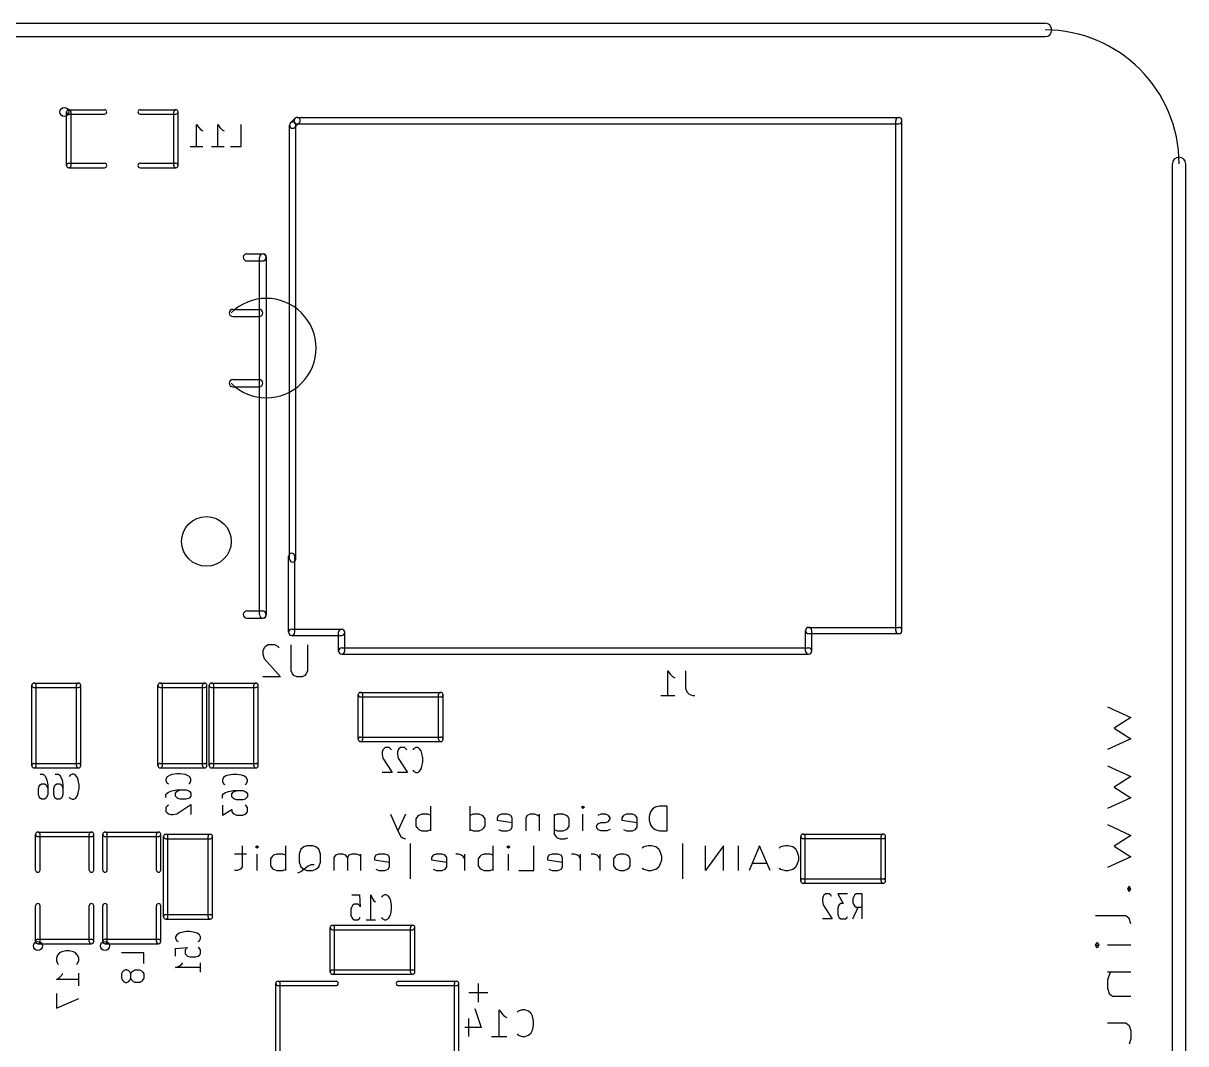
# Model space of a CAD drawing. Extents: x 32880 to 68030, y 27285 to 49782.
# Drawn here: x 55008 to 68030, y 38354 to 49782 of the extents above; entities that cross this region are included whole.
import ezdxf

# ---------------------------------------------------------------- set-up
doc = ezdxf.new("R2010")
doc.units = 0
doc.layers.add('BLACK', color=1, linetype='CONTINUOUS')

msp = doc.modelspace()

# ---------------------------------------------------------------- linework, layer by layer
at = {"layer": 'BLACK'}
for p, q in [((34455, 49782), (66455, 49782)), ((34455, 49632), (66455, 49632)), ((55493, 48189), (55493, 48789)), ((55518, 48814), (55918, 48814)), ((55518, 48764), (55918, 48764)), ((55543, 48189), (55543, 48789)), ((56318, 48814), (56718, 48814)), ((56318, 48764), (56718, 48764)), ((56693, 48189), (56693, 48789)), ((56743, 48189), (56743, 48789)), ((58002, 48666), (58051, 48715)), ((58076, 48726), (64816, 48726)), ((56949, 48400), (56949, 48650)), ((56949, 48650), (56973, 48614)), ((56973, 48614), (56997, 48590)), ((56997, 48590), (57020, 48578)), ((57187, 48400), (57187, 48650)), ((57187, 48650), (57211, 48614)), ((57211, 48614), (57235, 48590)), ((57235, 48590), (57258, 48578)), ((57448, 48400), (57448, 48650)), ((57991, 43781), (57991, 48641)), ((58051, 48617), (58100, 48666)), ((58061, 43781), (58061, 48641)), ((58076, 48656), (64816, 48656)), ((64781, 42981), (64781, 48691)), ((64851, 42981), (64851, 48691)), ((56878, 48400), (57020, 48400)), ((57116, 48400), (57258, 48400)), ((57329, 48400), (57448, 48400)), ((55518, 48214), (55918, 48214)), ((56318, 48214), (56718, 48214)), ((67880, 29207), (67880, 48207)), ((68030, 29207), (68030, 48207)), ((55518, 48164), (55918, 48164)), ((56318, 48164), (56718, 48164)), ((57513, 47200), (57689, 47200)), ((57654, 43160), (57654, 47160)), ((57734, 43160), (57734, 47160)), ((57513, 47120), (57689, 47120)), ((57355, 46578), (57651, 46578)), ((57355, 46498), (57651, 46498)), ((57355, 45791), (57651, 45791)), ((57355, 45711), (57651, 45711)), ((57981, 42961), (57981, 43811)), ((58051, 42961), (58051, 43811)), ((57513, 43200), (57689, 43200)), ((57513, 43120), (57689, 43120)), ((58016, 42996), (58576, 42996)), ((63771, 42751), (63771, 42981)), ((63806, 43016), (64816, 43016)), ((63841, 42751), (63841, 42981)), ((58016, 42926), (58576, 42926)), ((58541, 42751), (58541, 42961)), ((58611, 42751), (58611, 42961)), ((63806, 42946), (64816, 42946)), ((57705, 42787), (57690, 42753)), ((57690, 42753), (57690, 42718)), ((57690, 42718), (57705, 42667)), ((57721, 42804), (57705, 42787)), ((57751, 42821), (57721, 42804)), ((57827, 42821), (57751, 42821)), ((57858, 42804), (57827, 42821)), ((57873, 42787), (57858, 42804)), ((58010, 42530), (58010, 42821)), ((58193, 42821), (58193, 42530)), ((58576, 42786), (63806, 42786)), ((58576, 42716), (63806, 42716)), ((57705, 42667), (57888, 42461)), ((57888, 42461), (57690, 42461)), ((58025, 42496), (58010, 42530)), ((58040, 42478), (58025, 42496)), ((58071, 42461), (58040, 42478)), ((58132, 42461), (58071, 42461)), ((58162, 42478), (58132, 42461)), ((58178, 42496), (58162, 42478)), ((58193, 42530), (58178, 42496)), ((62230, 42255), (62230, 42531)), ((62230, 42531), (62256, 42492)), ((62256, 42492), (62282, 42466)), ((62282, 42466), (62308, 42452)), ((62426, 42531), (62426, 42334)), ((55103, 41468), (55103, 42368)), ((55128, 42393), (55628, 42393)), ((55128, 42343), (55628, 42343)), ((55153, 41468), (55153, 42368)), ((55603, 41468), (55603, 42368)), ((55653, 41468), (55653, 42368)), ((56516, 41468), (56516, 42368)), ((56541, 42393), (57041, 42393)), ((56541, 42343), (57041, 42343)), ((56566, 41468), (56566, 42368)), ((57016, 41468), (57016, 42368)), ((57066, 41468), (57066, 42368)), ((57091, 41468), (57091, 42368)), ((57116, 42393), (57616, 42393)), ((57116, 42343), (57616, 42343)), ((57141, 41468), (57141, 42368)), ((57591, 41468), (57591, 42368)), ((57641, 41468), (57641, 42368)), ((62426, 42334), (62440, 42295)), ((58761, 41763), (58761, 42263)), ((58786, 42288), (59686, 42288)), ((58786, 42238), (59686, 42238)), ((58811, 41763), (58811, 42263)), ((59661, 41763), (59661, 42263)), ((59711, 41763), (59711, 42263)), ((62151, 42255), (62308, 42255)), ((62440, 42295), (62466, 42268)), ((62466, 42268), (62505, 42255)), ((62505, 42255), (62532, 42255)), ((67152, 42127), (67414, 42007)), ((67414, 42007), (67227, 41887)), ((67227, 41887), (67414, 41767)), ((58786, 41788), (59686, 41788)), ((58786, 41738), (59686, 41738)), ((59063, 41672), (59046, 41658)), ((59106, 41672), (59063, 41672)), ((59123, 41658), (59106, 41672)), ((59234, 41672), (59217, 41658)), ((59277, 41672), (59234, 41672)), ((59294, 41658), (59277, 41672)), ((59406, 41672), (59380, 41658)), ((59423, 41672), (59406, 41672)), ((59448, 41658), (59423, 41672)), ((67414, 41767), (67152, 41647)), ((59037, 41645), (59029, 41618)), ((59029, 41618), (59029, 41592)), ((59029, 41592), (59037, 41552)), ((59046, 41658), (59037, 41645)), ((59037, 41552), (59140, 41392)), ((59132, 41645), (59123, 41658)), ((59208, 41645), (59200, 41618)), ((59200, 41618), (59200, 41592)), ((59200, 41592), (59208, 41552)), ((59217, 41658), (59208, 41645)), ((59208, 41552), (59311, 41392)), ((59303, 41645), (59294, 41658)), ((59380, 41658), (59371, 41645)), ((59466, 41632), (59448, 41658)), ((59474, 41605), (59466, 41632)), ((59483, 41552), (59474, 41605)), ((59483, 41512), (59483, 41552)), ((55128, 41493), (55628, 41493)), ((55128, 41443), (55628, 41443)), ((56541, 41493), (57041, 41493)), ((56541, 41443), (57041, 41443)), ((57116, 41493), (57616, 41493)), ((57116, 41443), (57616, 41443)), ((59371, 41418), (59380, 41405)), ((59448, 41405), (59466, 41432)), ((59466, 41432), (59474, 41458)), ((59474, 41458), (59483, 41512)), ((67152, 41467), (67414, 41347)), ((55196, 41372), (55230, 41372)), ((55230, 41372), (55247, 41358)), ((55247, 41358), (55256, 41345)), ((55256, 41345), (55273, 41305)), ((55273, 41305), (55282, 41252)), ((55367, 41372), (55401, 41372)), ((55401, 41372), (55418, 41358)), ((55418, 41358), (55427, 41345)), ((55427, 41345), (55444, 41305)), ((55444, 41305), (55453, 41252)), ((55530, 41358), (55521, 41345)), ((55556, 41372), (55530, 41358)), ((55573, 41372), (55556, 41372)), ((55598, 41358), (55573, 41372)), ((55616, 41332), (55598, 41358)), ((55624, 41305), (55616, 41332)), ((55633, 41252), (55624, 41305)), ((56621, 41341), (56607, 41316)), ((56607, 41316), (56607, 41299)), ((56607, 41299), (56621, 41273)), ((56647, 41359), (56621, 41341)), ((56674, 41367), (56647, 41359)), ((56727, 41376), (56674, 41367)), ((56767, 41376), (56727, 41376)), ((56821, 41367), (56767, 41376)), ((56847, 41359), (56821, 41367)), ((56874, 41341), (56847, 41359)), ((56887, 41316), (56874, 41341)), ((56874, 41273), (56887, 41299)), ((56887, 41299), (56887, 41316)), ((57253, 41334), (57239, 41309)), ((57239, 41309), (57239, 41292)), ((57239, 41292), (57253, 41266)), ((57279, 41352), (57253, 41334)), ((57306, 41360), (57279, 41352)), ((57359, 41369), (57306, 41360)), ((57399, 41369), (57359, 41369)), ((57453, 41360), (57399, 41369)), ((57479, 41352), (57453, 41360)), ((57506, 41334), (57479, 41352)), ((57519, 41309), (57506, 41334)), ((57506, 41266), (57519, 41292)), ((57519, 41292), (57519, 41309)), ((59140, 41392), (59029, 41392)), ((59311, 41392), (59200, 41392)), ((59380, 41405), (59406, 41392)), ((59406, 41392), (59423, 41392)), ((59423, 41392), (59448, 41405)), ((67414, 41347), (67227, 41227)), ((55179, 41212), (55187, 41238)), ((55179, 41145), (55179, 41212)), ((55187, 41238), (55196, 41252)), ((55196, 41252), (55213, 41265)), ((55213, 41265), (55247, 41265)), ((55247, 41265), (55265, 41252)), ((55265, 41252), (55273, 41238)), ((55273, 41238), (55282, 41212)), ((55282, 41252), (55282, 41145)), ((55350, 41212), (55358, 41238)), ((55350, 41145), (55350, 41212)), ((55358, 41238), (55367, 41252)), ((55367, 41252), (55384, 41265)), ((55384, 41265), (55418, 41265)), ((55418, 41265), (55436, 41252)), ((55436, 41252), (55444, 41238)), ((55444, 41238), (55453, 41212)), ((55453, 41252), (55453, 41145)), ((55616, 41132), (55624, 41158)), ((55624, 41158), (55633, 41212)), ((55633, 41212), (55633, 41252)), ((56607, 41144), (56621, 41161)), ((56621, 41273), (56634, 41264)), ((56621, 41161), (56634, 41170)), ((56634, 41170), (56674, 41187)), ((56674, 41187), (56727, 41196)), ((56714, 41161), (56727, 41179)), ((56714, 41127), (56714, 41161)), ((56727, 41196), (56834, 41196)), ((56727, 41179), (56741, 41187)), ((56741, 41187), (56767, 41196)), ((56834, 41196), (56861, 41187)), ((56861, 41264), (56874, 41273)), ((56861, 41187), (56874, 41179)), ((56874, 41179), (56887, 41161)), ((56887, 41161), (56887, 41127)), ((57239, 41137), (57253, 41154)), ((57253, 41266), (57266, 41257)), ((57253, 41154), (57266, 41163)), ((57266, 41163), (57306, 41180)), ((57306, 41180), (57359, 41189)), ((57346, 41154), (57359, 41172)), ((57346, 41120), (57346, 41154)), ((57359, 41189), (57466, 41189)), ((57359, 41172), (57373, 41180)), ((57373, 41180), (57399, 41189)), ((57466, 41189), (57493, 41180)), ((57493, 41257), (57506, 41266)), ((57493, 41180), (57506, 41172)), ((57506, 41172), (57519, 41154)), ((57519, 41154), (57519, 41120)), ((67227, 41227), (67414, 41107)), ((55187, 41118), (55179, 41145)), ((55196, 41105), (55187, 41118)), ((55213, 41092), (55196, 41105)), ((55247, 41092), (55213, 41092)), ((55265, 41105), (55247, 41092)), ((55273, 41118), (55265, 41105)), ((55282, 41145), (55273, 41118)), ((55358, 41118), (55350, 41145)), ((55367, 41105), (55358, 41118)), ((55384, 41092), (55367, 41105)), ((55418, 41092), (55384, 41092)), ((55436, 41105), (55418, 41092)), ((55444, 41118), (55436, 41105)), ((55453, 41145), (55444, 41118)), ((55521, 41118), (55530, 41105)), ((55530, 41105), (55556, 41092)), ((55556, 41092), (55573, 41092)), ((55573, 41092), (55598, 41105)), ((55598, 41105), (55616, 41132)), ((56607, 41110), (56607, 41144)), ((56634, 41025), (56621, 41016)), ((56727, 41110), (56714, 41127)), ((56741, 41101), (56727, 41110)), ((56727, 40930), (56887, 41033)), ((56767, 41093), (56741, 41101)), ((56834, 41093), (56767, 41093)), ((56861, 41101), (56834, 41093)), ((56874, 41110), (56861, 41101)), ((56887, 41127), (56874, 41110)), ((56887, 41033), (56887, 40922)), ((57239, 41103), (57239, 41137)), ((57239, 41026), (57239, 40915)), ((57359, 41103), (57346, 41120)), ((57373, 41094), (57359, 41103)), ((57399, 41086), (57373, 41094)), ((57466, 41086), (57399, 41086)), ((57493, 41094), (57466, 41086)), ((57506, 41103), (57493, 41094)), ((57506, 41018), (57493, 41026)), ((57519, 41120), (57506, 41103)), ((67414, 41107), (67152, 40987)), ((56621, 41016), (56607, 40999)), ((56607, 40999), (56607, 40956)), ((56607, 40956), (56621, 40939)), ((56621, 40939), (56634, 40930)), ((56634, 40930), (56661, 40922)), ((56661, 40922), (56687, 40922)), ((56687, 40922), (56727, 40930)), ((57239, 40915), (57346, 40975)), ((57346, 40975), (57346, 40949)), ((57346, 40949), (57359, 40932)), ((57359, 40932), (57373, 40923)), ((57373, 40923), (57399, 40915)), ((57399, 40915), (57466, 40915)), ((57466, 40915), (57493, 40923)), ((57493, 40923), (57506, 40932)), ((57519, 41001), (57506, 41018)), ((57506, 40932), (57519, 40949)), ((57519, 40949), (57519, 41001)), ((59120, 40923), (59204, 40739)), ((59288, 40923), (59204, 40739)), ((59423, 40897), (59406, 40871)), ((59440, 40910), (59423, 40897)), ((59474, 40923), (59440, 40910)), ((59541, 40923), (59474, 40923)), ((59575, 40910), (59541, 40923)), ((59575, 40739), (59575, 41015)), ((60013, 40739), (60013, 41015)), ((60047, 40923), (60013, 40910)), ((60114, 40923), (60047, 40923)), ((60148, 40910), (60114, 40923)), ((60165, 40897), (60148, 40910)), ((60182, 40871), (60165, 40897)), ((60333, 40910), (60316, 40884)), ((60367, 40923), (60333, 40910)), ((60434, 40923), (60367, 40923)), ((60468, 40910), (60434, 40923)), ((60485, 40884), (60468, 40910)), ((60653, 40910), (60636, 40884)), ((60687, 40923), (60653, 40910)), ((60737, 40923), (60687, 40923)), ((60771, 40910), (60737, 40923)), ((60788, 40897), (60771, 40910)), ((60788, 40923), (60788, 40739)), ((60956, 40923), (60956, 40700)), ((60990, 40923), (60956, 40910)), ((61057, 40923), (60990, 40923)), ((61091, 40910), (61057, 40923)), ((61108, 40897), (61091, 40910)), ((61125, 40871), (61108, 40897)), ((61260, 41002), (61277, 41015)), ((61277, 40989), (61260, 41002)), ((61277, 41015), (61294, 41002)), ((61277, 41015), (61277, 40989)), ((61294, 41002), (61277, 40989)), ((61277, 40739), (61277, 40923)), ((61479, 40923), (61446, 40910)), ((61530, 40923), (61479, 40923)), ((61564, 40910), (61530, 40923)), ((61581, 40884), (61564, 40910)), ((61732, 40910), (61715, 40884)), ((61766, 40923), (61732, 40910)), ((61833, 40923), (61766, 40923)), ((61867, 40910), (61833, 40923)), ((61884, 40884), (61867, 40910)), ((62035, 40950), (62018, 40897)), ((62018, 40897), (62018, 40858)), ((62052, 40976), (62035, 40950)), ((62086, 41002), (62052, 40976)), ((62136, 41015), (62086, 41002)), ((62221, 41015), (62136, 41015)), ((62221, 40739), (62221, 41015)), ((59406, 40871), (59406, 40792)), ((59406, 40792), (59423, 40766)), ((59423, 40766), (59440, 40752)), ((60148, 40752), (60165, 40766)), ((60165, 40766), (60182, 40792)), ((60182, 40792), (60182, 40871)), ((60316, 40884), (60316, 40858)), ((60316, 40858), (60485, 40831)), ((60468, 40752), (60485, 40779)), ((60485, 40779), (60485, 40884)), ((60636, 40884), (60636, 40739)), ((61091, 40752), (61108, 40766)), ((61108, 40766), (61125, 40792)), ((61125, 40792), (61125, 40871)), ((61429, 40792), (61446, 40818)), ((61429, 40779), (61429, 40792)), ((61446, 40752), (61429, 40779)), ((61446, 40818), (61479, 40831)), ((61479, 40831), (61530, 40831)), ((61530, 40831), (61564, 40844)), ((61564, 40844), (61581, 40871)), ((61581, 40871), (61581, 40884)), ((61715, 40884), (61715, 40858)), ((61715, 40858), (61884, 40831)), ((61867, 40752), (61884, 40779)), ((61884, 40779), (61884, 40884)), ((62018, 40858), (62035, 40805)), ((62035, 40805), (62052, 40779)), ((62052, 40779), (62086, 40752)), ((67152, 40807), (67414, 40687)), ((55147, 40299), (55147, 40699)), ((55172, 40724), (55772, 40724)), ((55172, 40674), (55772, 40674)), ((55197, 40299), (55197, 40699)), ((55747, 40299), (55747, 40699)), ((55797, 40299), (55797, 40699)), ((55899, 40299), (55899, 40699)), ((55924, 40724), (56524, 40724)), ((55924, 40674), (56524, 40674)), ((55949, 40299), (55949, 40699)), ((56499, 40299), (56499, 40699)), ((56549, 40299), (56549, 40699)), ((56579, 39775), (56579, 40675)), ((56604, 40700), (57104, 40700)), ((56604, 40650), (57104, 40650)), ((56629, 39775), (56629, 40675)), ((57079, 39775), (57079, 40675)), ((57129, 39775), (57129, 40675)), ((59204, 40739), (59238, 40674)), ((59238, 40674), (59255, 40660)), ((59255, 40660), (59288, 40647)), ((59440, 40752), (59474, 40739)), ((59474, 40739), (59541, 40739)), ((59541, 40739), (59575, 40752)), ((60013, 40752), (60047, 40739)), ((60047, 40739), (60114, 40739)), ((60114, 40739), (60148, 40752)), ((60333, 40752), (60367, 40739)), ((60367, 40739), (60434, 40739)), ((60434, 40739), (60468, 40752)), ((60956, 40752), (60990, 40739)), ((60956, 40700), (60973, 40674)), ((60973, 40674), (60990, 40660)), ((60990, 40739), (61057, 40739)), ((60990, 40660), (61023, 40647)), ((61023, 40647), (61074, 40647)), ((61057, 40739), (61091, 40752)), ((61074, 40647), (61108, 40660)), ((61479, 40739), (61446, 40752)), ((61547, 40739), (61479, 40739)), ((61581, 40752), (61547, 40739)), ((61732, 40752), (61766, 40739)), ((61766, 40739), (61833, 40739)), ((61833, 40739), (61867, 40752)), ((62086, 40752), (62136, 40739)), ((62136, 40739), (62221, 40739)), ((63718, 40176), (63718, 40676)), ((63743, 40701), (64643, 40701)), ((63743, 40651), (64643, 40651)), ((63768, 40176), (63768, 40676)), ((64618, 40176), (64618, 40676)), ((64668, 40176), (64668, 40676)), ((67414, 40687), (67227, 40567)), ((57459, 40570), (57459, 40334)), ((57611, 40557), (57628, 40570)), ((57628, 40544), (57611, 40557)), ((57628, 40570), (57645, 40557)), ((57628, 40570), (57628, 40544)), ((57645, 40557), (57628, 40544)), ((57948, 40294), (57948, 40570)), ((58116, 40531), (58100, 40478)), ((58150, 40557), (58116, 40531)), ((58184, 40570), (58150, 40557)), ((58251, 40570), (58184, 40570)), ((58285, 40557), (58251, 40570)), ((58319, 40531), (58285, 40557)), ((58336, 40478), (58319, 40531)), ((59346, 40202), (59346, 40597)), ((60273, 40294), (60273, 40570)), ((60425, 40557), (60442, 40570)), ((60442, 40544), (60425, 40557)), ((60442, 40570), (60459, 40557)), ((60442, 40570), (60442, 40544)), ((60459, 40557), (60442, 40544)), ((60729, 40294), (60729, 40570)), ((61958, 40557), (61941, 40544)), ((62009, 40570), (61958, 40557)), ((62043, 40570), (62009, 40570)), ((62093, 40557), (62043, 40570)), ((62127, 40531), (62093, 40557)), ((62144, 40505), (62127, 40531)), ((62161, 40452), (62144, 40505)), ((62396, 40202), (62396, 40597)), ((62852, 40570), (62649, 40294)), ((62649, 40294), (62649, 40570)), ((62852, 40294), (62852, 40570)), ((63021, 40294), (63021, 40570)), ((63256, 40570), (63138, 40294)), ((63374, 40294), (63256, 40570)), ((63492, 40557), (63475, 40544)), ((63543, 40570), (63492, 40557)), ((63577, 40570), (63543, 40570)), ((63627, 40557), (63577, 40570)), ((63661, 40531), (63627, 40557)), ((63678, 40505), (63661, 40531)), ((63695, 40452), (63678, 40505)), ((67227, 40567), (67414, 40447)), ((57509, 40478), (57374, 40478)), ((57628, 40294), (57628, 40478)), ((57796, 40452), (57779, 40426)), ((57779, 40426), (57779, 40347)), ((57813, 40465), (57796, 40452)), ((57847, 40478), (57813, 40465)), ((57914, 40478), (57847, 40478)), ((57948, 40465), (57914, 40478)), ((58100, 40478), (58100, 40386)), ((58100, 40386), (58116, 40334)), ((58319, 40334), (58336, 40386)), ((58336, 40386), (58336, 40478)), ((58504, 40465), (58487, 40439)), ((58487, 40439), (58487, 40294)), ((58538, 40478), (58504, 40465)), ((58588, 40478), (58538, 40478)), ((58622, 40465), (58588, 40478)), ((58639, 40439), (58622, 40465)), ((58656, 40465), (58639, 40439)), ((58639, 40439), (58639, 40294)), ((58690, 40478), (58656, 40465)), ((58740, 40478), (58690, 40478)), ((58774, 40465), (58740, 40478)), ((58791, 40452), (58774, 40465)), ((58791, 40294), (58791, 40478)), ((58959, 40465), (58942, 40439)), ((58942, 40439), (58942, 40413)), ((58942, 40413), (59111, 40386)), ((58993, 40478), (58959, 40465)), ((59060, 40478), (58993, 40478)), ((59094, 40465), (59060, 40478)), ((59111, 40439), (59094, 40465)), ((59111, 40334), (59111, 40439)), ((59599, 40465), (59582, 40439)), ((59582, 40439), (59582, 40413)), ((59582, 40413), (59751, 40386)), ((59633, 40478), (59599, 40465)), ((59700, 40478), (59633, 40478)), ((59734, 40465), (59700, 40478)), ((59751, 40439), (59734, 40465)), ((59751, 40334), (59751, 40439)), ((59885, 40478), (59852, 40478)), ((59919, 40465), (59885, 40478)), ((59936, 40452), (59919, 40465)), ((59953, 40426), (59936, 40452)), ((59953, 40294), (59953, 40478)), ((60121, 40452), (60104, 40426)), ((60104, 40426), (60104, 40347)), ((60138, 40465), (60121, 40452)), ((60172, 40478), (60138, 40465)), ((60239, 40478), (60172, 40478)), ((60273, 40465), (60239, 40478)), ((60442, 40294), (60442, 40478)), ((60897, 40465), (60880, 40439)), ((60880, 40439), (60880, 40413)), ((60880, 40413), (61049, 40386)), ((60931, 40478), (60897, 40465)), ((60998, 40478), (60931, 40478)), ((61032, 40465), (60998, 40478)), ((61049, 40439), (61032, 40465)), ((61049, 40334), (61049, 40439)), ((61183, 40478), (61150, 40478)), ((61217, 40465), (61183, 40478)), ((61234, 40452), (61217, 40465)), ((61251, 40426), (61234, 40452)), ((61251, 40294), (61251, 40478)), ((61402, 40478), (61369, 40478)), ((61436, 40465), (61402, 40478)), ((61453, 40452), (61436, 40465)), ((61470, 40426), (61453, 40452)), ((61470, 40294), (61470, 40478)), ((61638, 40452), (61621, 40426)), ((61621, 40426), (61621, 40347)), ((61655, 40465), (61638, 40452)), ((61689, 40478), (61655, 40465)), ((61739, 40478), (61689, 40478)), ((61773, 40465), (61739, 40478)), ((61790, 40452), (61773, 40465)), ((61807, 40426), (61790, 40452)), ((61807, 40347), (61807, 40426)), ((62144, 40360), (62161, 40413)), ((62161, 40413), (62161, 40452)), ((63341, 40373), (63172, 40373)), ((63678, 40360), (63695, 40413)), ((63695, 40413), (63695, 40452)), ((67414, 40447), (67152, 40327)), ((57408, 40294), (57374, 40294)), ((57442, 40307), (57408, 40294)), ((57459, 40334), (57442, 40307)), ((57779, 40347), (57796, 40321)), ((57796, 40321), (57813, 40307)), ((57813, 40307), (57847, 40294)), ((57847, 40294), (57914, 40294)), ((57914, 40294), (57948, 40307)), ((58083, 40268), (58116, 40281)), ((58116, 40334), (58150, 40307)), ((58116, 40281), (58150, 40307)), ((58150, 40307), (58201, 40347)), ((58150, 40307), (58184, 40294)), ((58184, 40294), (58251, 40294)), ((58201, 40347), (58234, 40360)), ((58234, 40360), (58268, 40360)), ((58251, 40294), (58285, 40307)), ((58285, 40307), (58319, 40334)), ((58959, 40307), (58993, 40294)), ((58993, 40294), (59060, 40294)), ((59060, 40294), (59094, 40307)), ((59094, 40307), (59111, 40334)), ((59599, 40307), (59633, 40294)), ((59633, 40294), (59700, 40294)), ((59700, 40294), (59734, 40307)), ((59734, 40307), (59751, 40334)), ((60104, 40347), (60121, 40321)), ((60121, 40321), (60138, 40307)), ((60138, 40307), (60172, 40294)), ((60172, 40294), (60239, 40294)), ((60239, 40294), (60273, 40307)), ((60560, 40294), (60729, 40294)), ((60897, 40307), (60931, 40294)), ((60931, 40294), (60998, 40294)), ((60998, 40294), (61032, 40307)), ((61032, 40307), (61049, 40334)), ((61621, 40347), (61638, 40321)), ((61638, 40321), (61655, 40307)), ((61655, 40307), (61689, 40294)), ((61689, 40294), (61739, 40294)), ((61739, 40294), (61773, 40307)), ((61773, 40307), (61790, 40321)), ((61790, 40321), (61807, 40347)), ((61941, 40321), (61958, 40307)), ((61958, 40307), (62009, 40294)), ((62009, 40294), (62043, 40294)), ((62043, 40294), (62093, 40307)), ((62093, 40307), (62127, 40334)), ((62127, 40334), (62144, 40360)), ((63475, 40321), (63492, 40307)), ((63492, 40307), (63543, 40294)), ((63543, 40294), (63577, 40294)), ((63577, 40294), (63627, 40307)), ((63627, 40307), (63661, 40334)), ((63661, 40334), (63678, 40360)), ((63743, 40201), (64643, 40201)), ((63743, 40151), (64643, 40151)), ((67396, 40117), (67377, 40087)), ((67414, 40087), (67396, 40117)), ((58687, 40022), (58773, 40022)), ((58773, 40022), (58782, 39888)), ((58901, 39742), (58901, 40022)), ((58901, 40022), (58918, 39982)), ((58918, 39982), (58936, 39955)), ((59030, 40008), (59021, 39995)), ((59056, 40022), (59030, 40008)), ((59073, 40022), (59056, 40022)), ((59098, 40008), (59073, 40022)), ((59116, 39982), (59098, 40008)), ((59124, 39955), (59116, 39982)), ((63968, 40004), (63960, 39977)), ((63977, 40017), (63968, 40004)), ((63994, 40031), (63977, 40017)), ((64037, 40031), (63994, 40031)), ((64054, 40017), (64037, 40031)), ((64063, 40004), (64054, 40017)), ((64242, 40031), (64131, 40031)), ((64131, 40031), (64191, 39924)), ((64311, 40004), (64302, 39977)), ((64319, 40017), (64311, 40004)), ((64337, 40031), (64319, 40017)), ((64405, 40031), (64337, 40031)), ((64405, 39751), (64405, 40031)), ((67377, 40087), (67396, 40057)), ((67377, 40087), (67414, 40087)), ((67396, 40057), (67414, 40087)), ((55147, 39499), (55147, 39899)), ((55197, 39499), (55197, 39899)), ((55747, 39499), (55747, 39899)), ((55797, 39499), (55797, 39899)), ((55899, 39499), (55899, 39899)), ((55949, 39499), (55949, 39899)), ((56499, 39499), (56499, 39899)), ((56549, 39499), (56549, 39899)), ((58687, 39888), (58679, 39862)), ((58679, 39862), (58679, 39795)), ((58696, 39902), (58687, 39888)), ((58713, 39915), (58696, 39902)), ((58756, 39915), (58713, 39915)), ((58773, 39902), (58756, 39915)), ((58782, 39888), (58773, 39902)), ((58936, 39955), (58953, 39942)), ((59133, 39902), (59124, 39955)), ((59124, 39808), (59133, 39862)), ((59133, 39862), (59133, 39902)), ((63960, 39977), (63960, 39951)), ((63960, 39951), (63968, 39911)), ((63968, 39911), (64071, 39751)), ((64139, 39897), (64131, 39871)), ((64131, 39871), (64131, 39804)), ((64148, 39911), (64139, 39897)), ((64165, 39924), (64148, 39911)), ((64191, 39924), (64165, 39924)), ((64302, 39977), (64302, 39937)), ((64302, 39937), (64311, 39911)), ((64302, 39751), (64362, 39884)), ((64311, 39911), (64319, 39897)), ((64319, 39897), (64337, 39884)), ((64337, 39884), (64405, 39884)), ((56604, 39800), (57104, 39800)), ((56604, 39750), (57104, 39750)), ((58679, 39795), (58687, 39768)), ((58687, 39768), (58696, 39755)), ((58696, 39755), (58713, 39742)), ((58713, 39742), (58756, 39742)), ((58756, 39742), (58773, 39755)), ((58773, 39755), (58782, 39768)), ((58850, 39742), (58953, 39742)), ((59021, 39768), (59030, 39755)), ((59030, 39755), (59056, 39742)), ((59056, 39742), (59073, 39742)), ((59073, 39742), (59098, 39755)), ((59098, 39755), (59116, 39782)), ((59116, 39782), (59124, 39808)), ((64071, 39751), (63960, 39751)), ((64131, 39804), (64139, 39777)), ((64139, 39777), (64148, 39764)), ((64148, 39764), (64165, 39751)), ((64165, 39751), (64217, 39751)), ((64217, 39751), (64234, 39764)), ((64234, 39764), (64242, 39777)), ((67358, 39787), (67020, 39787)), ((67396, 39757), (67358, 39787)), ((67414, 39697), (67396, 39757)), ((56755, 39593), (56729, 39575)), ((56782, 39601), (56755, 39593)), ((56835, 39610), (56782, 39601)), ((56875, 39610), (56835, 39610)), ((56929, 39601), (56875, 39610)), ((56955, 39593), (56929, 39601)), ((56982, 39575), (56955, 39593)), ((58446, 39156), (58446, 39656)), ((58471, 39681), (59371, 39681)), ((58471, 39631), (59371, 39631)), ((58496, 39156), (58496, 39656)), ((59346, 39156), (59346, 39656)), ((59396, 39156), (59396, 39656)), ((55172, 39524), (55772, 39524)), ((55172, 39474), (55772, 39474)), ((55924, 39524), (56524, 39524)), ((55924, 39474), (56524, 39474)), ((56729, 39575), (56715, 39550)), ((56715, 39550), (56715, 39533)), ((56715, 39533), (56729, 39507)), ((56729, 39507), (56742, 39498)), ((56969, 39498), (56982, 39507)), ((56995, 39550), (56982, 39575)), ((56982, 39507), (56995, 39533)), ((56995, 39533), (56995, 39550)), ((67020, 39457), (67039, 39487)), ((67039, 39427), (67020, 39457)), ((67020, 39457), (67058, 39457)), ((67039, 39487), (67058, 39457)), ((67058, 39457), (67039, 39427)), ((67414, 39457), (67152, 39457)), ((55391, 39347), (55379, 39311)), ((55415, 39371), (55391, 39347)), ((55439, 39382), (55415, 39371)), ((55486, 39394), (55439, 39382)), ((55522, 39394), (55486, 39394)), ((55570, 39382), (55522, 39394)), ((55593, 39371), (55570, 39382)), ((55617, 39347), (55593, 39371)), ((55629, 39311), (55617, 39347)), ((56357, 39373), (56107, 39373)), ((56357, 39254), (56357, 39373)), ((56715, 39421), (56849, 39430)), ((56715, 39335), (56715, 39421)), ((56835, 39421), (56822, 39404)), ((56822, 39404), (56822, 39361)), ((56822, 39361), (56835, 39344)), ((56849, 39430), (56835, 39421)), ((56835, 39344), (56849, 39335)), ((56849, 39335), (56875, 39327)), ((56875, 39327), (56942, 39327)), ((56942, 39327), (56969, 39335)), ((56982, 39421), (56969, 39430)), ((56969, 39335), (56982, 39344)), ((56995, 39404), (56982, 39421)), ((56982, 39344), (56995, 39361)), ((56995, 39361), (56995, 39404)), ((55379, 39311), (55379, 39287)), ((55379, 39287), (55391, 39252)), ((55391, 39252), (55403, 39240)), ((55605, 39240), (55617, 39252)), ((55617, 39252), (55629, 39287)), ((55629, 39287), (55629, 39311)), ((56715, 39207), (56755, 39224)), ((56995, 39207), (56715, 39207)), ((56755, 39224), (56782, 39242)), ((56782, 39242), (56795, 39259)), ((56995, 39156), (56995, 39259)), ((55379, 39073), (55415, 39097)), ((55629, 39073), (55379, 39073)), ((55415, 39097), (55439, 39121)), ((55439, 39121), (55451, 39144)), ((55629, 39002), (55629, 39144)), ((56119, 39160), (56107, 39136)), ((56107, 39136), (56107, 39088)), ((56107, 39088), (56119, 39064)), ((56131, 39171), (56119, 39160)), ((56155, 39183), (56131, 39171)), ((56167, 39183), (56155, 39183)), ((56191, 39171), (56167, 39183)), ((56202, 39160), (56191, 39171)), ((56214, 39136), (56202, 39160)), ((56202, 39064), (56214, 39088)), ((56214, 39136), (56226, 39160)), ((56214, 39088), (56214, 39136)), ((56226, 39064), (56214, 39088)), ((56226, 39160), (56238, 39171)), ((56238, 39171), (56262, 39183)), ((56262, 39183), (56310, 39183)), ((56310, 39183), (56333, 39171)), ((56333, 39171), (56345, 39160)), ((56345, 39160), (56357, 39136)), ((56357, 39088), (56345, 39064)), ((56357, 39136), (56357, 39088)), ((58471, 39181), (59371, 39181)), ((58471, 39131), (59371, 39131)), ((67152, 39157), (67414, 39157)), ((67171, 39127), (67152, 39067)), ((67152, 39067), (67152, 38977)), ((67189, 39157), (67171, 39127)), ((56119, 39064), (56131, 39052)), ((56131, 39052), (56155, 39041)), ((56155, 39041), (56167, 39041)), ((56167, 39041), (56191, 39052)), ((56191, 39052), (56202, 39064)), ((56238, 39052), (56226, 39064)), ((56262, 39041), (56238, 39052)), ((56310, 39041), (56262, 39041)), ((56333, 39052), (56310, 39041)), ((56345, 39064), (56333, 39052)), ((57837, 38129), (57837, 39029)), ((57862, 39054), (58512, 39054)), ((57862, 39004), (58512, 39004)), ((57887, 38129), (57887, 39029)), ((59212, 39054), (59862, 39054)), ((59212, 39004), (59862, 39004)), ((59837, 38129), (59837, 39029)), ((59887, 38129), (59887, 39029)), ((60106, 38818), (60106, 39029)), ((67152, 38977), (67171, 38917)), ((55379, 38918), (55379, 38752)), ((55379, 38752), (55629, 38859)), ((60211, 38923), (60001, 38923)), ((67171, 38917), (67208, 38887)), ((67208, 38887), (67414, 38887)), ((60067, 38749), (60139, 38535)), ((60339, 38435), (60339, 38735)), ((60339, 38735), (60368, 38692)), ((60368, 38692), (60396, 38663)), ((60553, 38720), (60539, 38706)), ((60596, 38735), (60553, 38720)), ((60625, 38735), (60596, 38735)), ((60668, 38720), (60625, 38735)), ((60696, 38692), (60668, 38720)), ((60711, 38663), (60696, 38692)), ((59996, 38635), (59996, 38435)), ((60396, 38663), (60425, 38649)), ((60725, 38606), (60711, 38663)), ((60711, 38506), (60725, 38563)), ((60725, 38563), (60725, 38606)), ((67152, 38587), (67358, 38587)), ((67358, 38587), (67396, 38557)), ((67396, 38557), (67414, 38497)), ((60139, 38535), (59953, 38535)), ((60253, 38435), (60425, 38435)), ((60539, 38463), (60553, 38449)), ((60553, 38449), (60596, 38435)), ((60596, 38435), (60625, 38435)), ((60625, 38435), (60668, 38449)), ((60668, 38449), (60696, 38477)), ((60696, 38477), (60711, 38506)), ((67414, 38497), (67414, 38407)), ((67414, 38407), (67396, 38347))]:
    msp.add_line(p, q, dxfattribs=at)
for centre, radius in [((55468, 48789), 50), ((57060, 43979), 278), ((55172, 39449), 50), ((55924, 39449), 50)]:
    msp.add_circle(centre, radius, dxfattribs=at)
for centre, radius, start, end in [((66455, 49707), 75, 270, 450), ((66455, 48207), 1500, 0, 90), ((55518, 48789), 25, 90, 270), ((55518, 48789), 25, 360, 540), ((55918, 48789), 25, 270, 450), ((56318, 48789), 25, 90, 270), ((56718, 48789), 25, 360, 540), ((56718, 48789), 25, 270, 450), ((58076, 48691), 35, 90, 270), ((58076, 48691), 35, 315, 495), ((64816, 48691), 35, 360, 540), ((64816, 48691), 35, 270, 450), ((58026, 48641), 35, 360, 540), ((58026, 48641), 35, 135, 315), ((55518, 48189), 25, 90, 270), ((55518, 48189), 25, 180, 360), ((55918, 48189), 25, 270, 450), ((56318, 48189), 25, 90, 270), ((56718, 48189), 25, 180, 360), ((56718, 48189), 25, 270, 450), ((67955, 48207), 75, 360, 540), ((57513, 47160), 40, 90, 270), ((57694, 47160), 40, 360, 540), ((57689, 47160), 40, 270, 450), ((57731, 46144), 557, 225, 135), ((57355, 46538), 40, 90, 270), ((57651, 46538), 40, 270, 450), ((57355, 45751), 40, 90, 270), ((57651, 45751), 40, 270, 450), ((58016, 43811), 35, 360, 540), ((58026, 43781), 35, 180, 360), ((57513, 43160), 40, 90, 270), ((57694, 43160), 40, 180, 360), ((57689, 43160), 40, 270, 450), ((58016, 42961), 35, 90, 270), ((58576, 42961), 35, 360, 540), ((58576, 42961), 35, 270, 450), ((63806, 42981), 35, 90, 270), ((63806, 42981), 35, 360, 540), ((64816, 42981), 35, 180, 360), ((64816, 42981), 35, 270, 450), ((58016, 42961), 35, 180, 360), ((58576, 42751), 35, 90, 270), ((58576, 42751), 35, 180, 360), ((63806, 42751), 35, 180, 360), ((63806, 42751), 35, 270, 450), ((55128, 42368), 25, 360, 540), ((55128, 42368), 25, 90, 270), ((55628, 42368), 25, 360, 540), ((55628, 42368), 25, 270, 450), ((56541, 42368), 25, 360, 540), ((56541, 42368), 25, 90, 270), ((57041, 42368), 25, 360, 540), ((57041, 42368), 25, 270, 450), ((57116, 42368), 25, 360, 540), ((57116, 42368), 25, 90, 270), ((57616, 42368), 25, 360, 540), ((57616, 42368), 25, 270, 450), ((58786, 42263), 25, 90, 270), ((58786, 42263), 25, 360, 540), ((59686, 42263), 25, 360, 540), ((59686, 42263), 25, 270, 450), ((58786, 41763), 25, 90, 270), ((58786, 41763), 25, 180, 360), ((59686, 41763), 25, 180, 360), ((59686, 41763), 25, 270, 450), ((55128, 41468), 25, 90, 270), ((55128, 41468), 25, 180, 360), ((55628, 41468), 25, 180, 360), ((55628, 41468), 25, 270, 450), ((56541, 41468), 25, 90, 270), ((56541, 41468), 25, 180, 360), ((57041, 41468), 25, 180, 360), ((57041, 41468), 25, 270, 450), ((57116, 41468), 25, 90, 270), ((57116, 41468), 25, 180, 360), ((57616, 41468), 25, 180, 360), ((57616, 41468), 25, 270, 450), ((55172, 40699), 25, 90, 270), ((55172, 40699), 25, 360, 540), ((55772, 40699), 25, 360, 540), ((55772, 40699), 25, 270, 450), ((55924, 40699), 25, 90, 270), ((55924, 40699), 25, 360, 540), ((56524, 40699), 25, 360, 540), ((56524, 40699), 25, 270, 450), ((56604, 40675), 25, 90, 270), ((56604, 40675), 25, 360, 540), ((57104, 40675), 25, 360, 540), ((57104, 40675), 25, 270, 450), ((63743, 40676), 25, 90, 270), ((63743, 40676), 25, 360, 540), ((64643, 40676), 25, 360, 540), ((64643, 40676), 25, 270, 450), ((55172, 40299), 25, 180, 360), ((55772, 40299), 25, 180, 360), ((55924, 40299), 25, 180, 360), ((56524, 40299), 25, 180, 360), ((63743, 40176), 25, 90, 270), ((63743, 40176), 25, 180, 360), ((64643, 40176), 25, 180, 360), ((64643, 40176), 25, 270, 450), ((55172, 39899), 25, 360, 540), ((55772, 39899), 25, 360, 540), ((55924, 39899), 25, 360, 540), ((56524, 39899), 25, 360, 540), ((56604, 39775), 25, 90, 270), ((56604, 39775), 25, 180, 360), ((57104, 39775), 25, 180, 360), ((57104, 39775), 25, 270, 450), ((58471, 39656), 25, 90, 270), ((58471, 39656), 25, 360, 540), ((59371, 39656), 25, 360, 540), ((59371, 39656), 25, 270, 450), ((55172, 39499), 25, 90, 270), ((55172, 39499), 25, 180, 360), ((55772, 39499), 25, 180, 360), ((55772, 39499), 25, 270, 450), ((55924, 39499), 25, 90, 270), ((55924, 39499), 25, 180, 360), ((56524, 39499), 25, 180, 360), ((56524, 39499), 25, 270, 450), ((58471, 39156), 25, 90, 270), ((58471, 39156), 25, 180, 360), ((59371, 39156), 25, 180, 360), ((59371, 39156), 25, 270, 450), ((57862, 39029), 25, 360, 540), ((57862, 39029), 25, 90, 270), ((58512, 39029), 25, 270, 450), ((59212, 39029), 25, 90, 270), ((59862, 39029), 25, 360, 540), ((59862, 39029), 25, 270, 450)]:
    msp.add_arc(centre, radius, start, end, dxfattribs=at)

doc.saveas('drawing.dxf')
